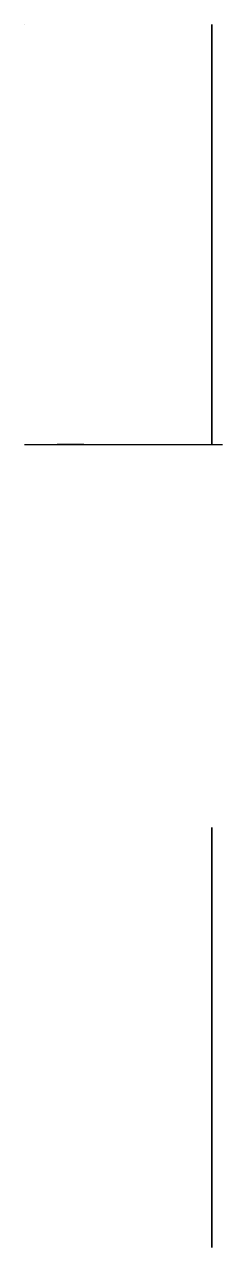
# Model space of a CAD drawing. Header units: millimetres. Extents: x -106 to 6, y 81 to 771.
import ezdxf

# ---------------------------------------------------------------- set-up
doc = ezdxf.new("R2010")
doc.units = ezdxf.units.MM

msp = doc.modelspace()

# ---------------------------------------------------------------- linework, layer by layer
at = {"extrusion": (0, 1, 0)}
for p, q in [((-106, 770.76, 107.09), (-106, 770.76, 101.09)), ((-106, 770.76, 101.09), (-106, 770.76, 76.09))]:
    msp.add_line(p, q, dxfattribs=at)
at = {"extrusion": (-1, 0, 2.22045e-16)}
for p, q in [((0, 554.76, 28.09), (0, 770.76, 28.09)), ((0, 770.76, 28.09), (0, 770.76, 76.09)), ((0, 770.76, 107.09), (0, 554.76, 107.09)), ((0, 770.76, 76.09), (0, 770.76, 107.09)), ((0, 554.76, 34.09), (0, 764.76, 34.09)), ((0, 764.76, 34.09), (0, 764.76, 76.09)), ((0, 764.76, 101.09), (0, 558.5, 101.09)), ((0, 764.76, 76.09), (0, 764.76, 101.09)), ((0, 764.76, 34.09), (0, 764.76, 28.09)), ((0, 754.76, 34.09), (0, 754.76, 76.09)), ((0, 754.76, 76.09), (0, 554.76, 76.09)), ((0, 560.76, 76.09), (0, 560.76, 34.09)), ((0, 560.76, 34.09), (0, 560.76, 47.09)), ((0, 560.76, 47.09), (0, 554.76, 41.09)), ((0, 539.76, 62.7), (0, 558.5, 101.09)), ((0, 554.76, 76.09), (0, 554.76, 34.09)), ((0, 554.76, 34.09), (0, 539.76, 34.09)), ((0, 554.76, 28.09), (0, 539.76, 28.09)), ((0, 533.76, 64.09), (0, 554.76, 107.09)), ((0, 539.76, 62.7), (0, 539.76, 34.09)), ((0, 539.76, 28.09), (0, 533.76, 28.09)), ((0, 539.76, 34.09), (0, 539.76, 28.09)), ((0, 533.76, 64.09), (0, 533.76, 34.09)), ((0, 533.76, 28.09), (0, 533.76, 64.09)), ((0, 317.66, 107.09), (0, 101.66, 107.09)), ((0, 317.66, 76.09), (0, 317.66, 107.09)), ((0, 317.66, 28.09), (0, 317.66, 76.09)), ((0, 101.66, 28.09), (0, 317.66, 28.09)), ((0, 101.66, 34.09), (0, 311.66, 34.09)), ((0, 311.66, 101.09), (0, 105.4, 101.09)), ((0, 311.66, 76.09), (0, 311.66, 101.09)), ((0, 311.66, 34.09), (0, 311.66, 76.09)), ((0, 311.66, 34.09), (0, 311.66, 28.09)), ((0, 301.66, 34.09), (0, 301.66, 76.09)), ((0, 301.66, 76.09), (0, 101.66, 76.09)), ((0, 107.66, 76.09), (0, 107.66, 34.09)), ((0, 107.66, 34.09), (0, 107.66, 47.09)), ((0, 107.66, 47.09), (0, 101.66, 41.09)), ((0, 86.66, 62.7), (0, 105.4, 101.09)), ((0, 101.66, 76.09), (0, 101.66, 34.09)), ((0, 101.66, 34.09), (0, 86.66, 34.09)), ((0, 101.66, 28.09), (0, 86.66, 28.09)), ((0, 80.66, 64.09), (0, 101.66, 107.09)), ((0, 86.66, 62.7), (0, 86.66, 34.09)), ((0, 86.66, 28.09), (0, 80.66, 28.09)), ((0, 86.66, 34.09), (0, 86.66, 28.09)), ((0, 80.66, 64.09), (0, 80.66, 34.09)), ((0, 80.66, 28.09), (0, 80.66, 64.09))]:
    msp.add_line(p, q, dxfattribs=at)
at = {"extrusion": (-1, 0, 0)}
msp.add_line((-106, 533.76, 46.09), (6, 533.76, 46.09), dxfattribs=at)
at = {"extrusion": (0, -1, 0)}
msp.add_circle((-80, 46.09, -533.76), 7.5, dxfattribs=at)

doc.saveas('drawing.dxf')
